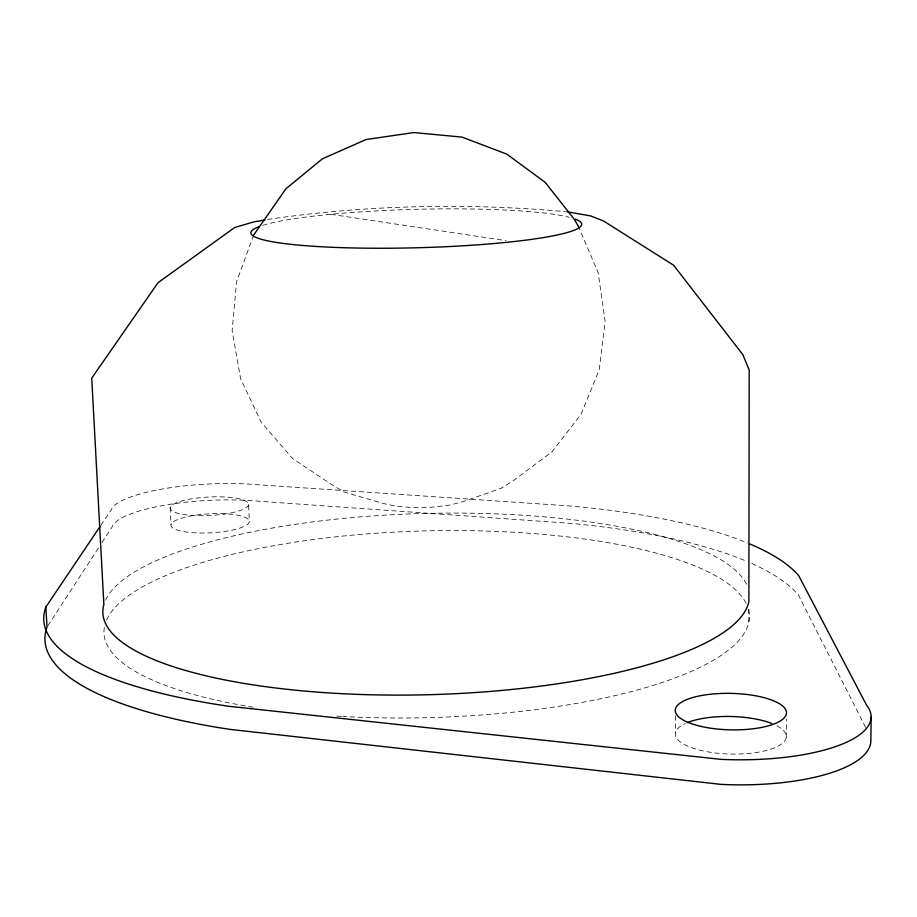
<?xml version="1.0" encoding="UTF-8"?>
<svg xmlns="http://www.w3.org/2000/svg" width="917" height="917" viewBox="0 0 917 917"><rect width="100%" height="100%" fill="white"/><g stroke="black" fill="none" stroke-linecap="round" stroke-linejoin="round"><path stroke-width="0.69" stroke-dasharray="4.58 3.44" d="M748.845 621.875L748.868 606.916M786.305 737.245L786.396 719.088M253.734 234.958L236.586 281.622L232.139 330.693L240.586 378.652L261.15 422.141L292.236 458.202L331.541 484.52L344.127 492.028L383.077 503.433L396.178 506.31L413.636 507.64L432.641 507.181L450.144 505.026L463.36 501.519L501.198 488.268L514.059 480.141L551.862 451.955L580.977 414.381L599.225 369.883L605.14 321.5L598.136 272.636L579.143 228.127M47.799 625.864L98.91 547.3M102.005 542.543L112.08 527.069A98.142 23.819 -2.9 0 1 259.958 501.312L571.83 523.458A381.999 110.923 -1.5 0 1 747.424 561.617M100.813 525.349L111.175 509.944A98.291 23.12 -2.9 0 1 259.293 484.841L571.6 506.069A382.664 107.713 -1.5 0 1 747.447 542.967M267.626 219.484C365.963 204.892 466.386 202.749 565.376 211.621M330.75 214.291L506.046 240.632M865.602 727.353L798.581 595.328A381.999 110.923 -1.5 0 0 748.708 562.167M170.195 507.628L171.009 524.719M248.61 504.533A39.282 9.227 -2.9 0 1 189.234 515.125A39.282 9.227 -2.9 0 1 190.289 499.066A39.282 9.227 -2.9 0 1 248.61 504.533L249.309 521.601A39.225 9.514 -2.9 0 1 190.037 532.456A39.225 9.514 -2.9 0 1 191.057 515.916A39.225 9.514 -2.9 0 1 249.309 521.601M675.439 715.787L675.52 732.396M105.535 600.165A323.38 90.657 -1.5 0 1 428.583 513.348A323.38 90.657 -1.5 0 1 747.309 586.043M776.859 725.783A55.536 18.776 1.4 0 1 767.334 750.221A55.536 18.776 1.4 0 1 693.814 748.444A55.536 18.776 1.4 0 1 685.194 723.57M748.467 609.541A322.818 93.374 -1.5 0 1 342.798 716.486M341.319 716.406A322.818 93.374 -1.5 0 1 335.416 716.062M253.149 707.19A322.818 93.374 -1.5 0 1 104.951 624.615M106.601 619.995A322.818 93.374 -1.5 0 1 425.866 530.897A322.818 93.374 -1.5 0 1 746.507 604.188M262.732 225.364A165.461 19.223 -1.5 0 1 415.573 209.328A165.461 19.223 -1.5 0 1 569.308 217.295"/><path stroke-width="1.38" d="M871.15 717.037L870.863 740.947A139.063 47.076 1.4 0 1 721.152 784.39L229.754 729.347A381.999 110.923 -1.5 0 1 47.019 627.056L45.85 607.065L100.022 526.53M253.734 234.958L285.829 188.868L322.394 158.824L366.032 139.544L413.785 132.564L462.03 137.103L506.837 154.148L545.145 182.323L574.466 219.53L578.581 226.82M264.875 219.965L253.849 221.891L234.706 227.496L158.056 282.654L91.723 378.136L103.873 604.647A323.38 90.657 -1.5 0 0 404.053 695.097A323.38 90.657 -1.5 0 0 748.88 601.472L749.189 369.883L742.816 354.615L673.605 265.219L603.581 221.02L590.617 215.919L566.798 211.747M687.314 722.642A55.536 18.776 1.4 0 1 771.782 723.49M45.85 607.065A382.664 107.713 -1.5 0 0 228.757 706.273L721.129 759.368A139.35 45.735 1.3 0 0 866.519 705.058L798.696 575.658A382.664 107.713 -1.5 0 0 750.003 544.045M575.452 219.197A165.461 19.223 -1.5 0 1 412.902 247.865A165.461 19.223 -1.5 0 1 259.11 226.614M701.092 726.424A55.65 18.237 1.3 0 0 786.419 713.506A55.65 18.237 1.3 0 0 704.978 694.937A55.65 18.237 1.3 0 0 701.092 726.424"/></g></svg>
